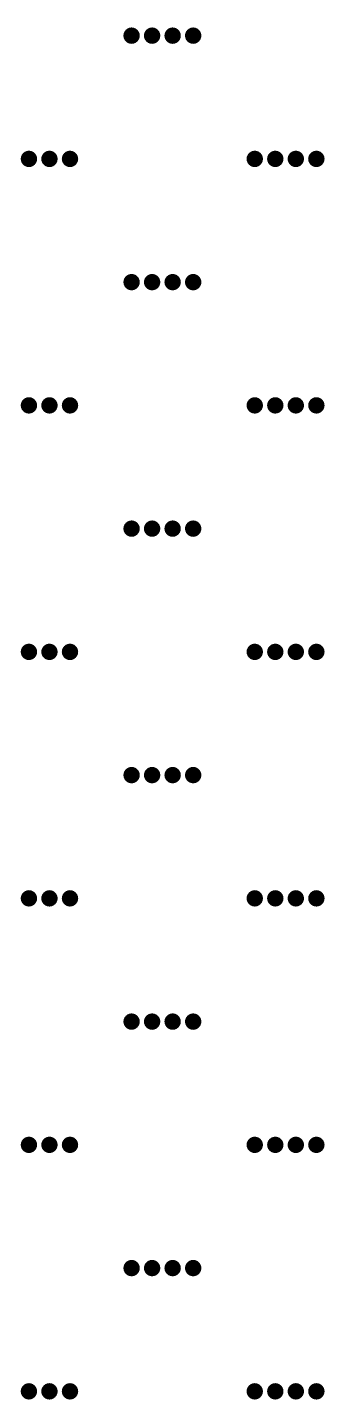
# Model space of a CAD drawing. Header units: inches. Extents: x -27 to 109, y -724 to 26.
# Drawn here: x 19.047 to 20.011, y -432.282 to -427.829 of the extents above; entities that cross this region are included whole.
import ezdxf

# ---------------------------------------------------------------- set-up
doc = ezdxf.new("R2010")
doc.units = ezdxf.units.IN
doc.header["$MEASUREMENT"] = 0
doc.layers.get('0').update_dxf_attribs({"lineweight": 0})

# ---------------------------------------------------------------- blocks, each defined once
blk = doc.blocks.new('lr_block_67')
at = {"true_color": 0x000000}
for points in [[(19.4105, -427.8626), (19.4114, -427.8557), (19.4105, -427.8487), (19.4078, -427.8424), (19.4035, -427.8369), (19.3981, -427.8326), (19.3917, -427.8299), (19.3847, -427.829), (19.3778, -427.8299), (19.3714, -427.8326), (19.3659, -427.8369), (19.3617, -427.8424), (19.359, -427.8487), (19.3581, -427.8557), (19.359, -427.8626), (19.3617, -427.869), (19.3659, -427.8745), (19.3714, -427.8788), (19.3778, -427.8814), (19.3847, -427.8823), (19.3917, -427.8814), (19.3981, -427.8788), (19.4035, -427.8745), (19.4078, -427.869)], [(19.4771, -427.8626), (19.4781, -427.8557), (19.4771, -427.8487), (19.4745, -427.8424), (19.4702, -427.8369), (19.4647, -427.8326), (19.4583, -427.8299), (19.4514, -427.829), (19.4445, -427.8299), (19.4381, -427.8326), (19.4326, -427.8369), (19.4283, -427.8424), (19.4257, -427.8487), (19.4247, -427.8557), (19.4257, -427.8626), (19.4283, -427.869), (19.4326, -427.8745), (19.4381, -427.8788), (19.4445, -427.8814), (19.4514, -427.8823), (19.4583, -427.8814), (19.4647, -427.8788), (19.4702, -427.8745), (19.4745, -427.869)], [(19.5438, -427.8626), (19.5447, -427.8557), (19.5438, -427.8487), (19.5411, -427.8424), (19.5369, -427.8369), (19.5314, -427.8326), (19.525, -427.8299), (19.5181, -427.829), (19.5111, -427.8299), (19.5047, -427.8326), (19.4993, -427.8369), (19.495, -427.8424), (19.4923, -427.8487), (19.4914, -427.8557), (19.4923, -427.8626), (19.495, -427.869), (19.4993, -427.8745), (19.5047, -427.8788), (19.5111, -427.8814), (19.5181, -427.8823), (19.525, -427.8814), (19.5314, -427.8788), (19.5369, -427.8745), (19.5411, -427.869)], [(19.6105, -427.8626), (19.6114, -427.8557), (19.6105, -427.8487), (19.6078, -427.8424), (19.6035, -427.8369), (19.5981, -427.8326), (19.5917, -427.8299), (19.5847, -427.829), (19.5778, -427.8299), (19.5714, -427.8326), (19.5659, -427.8369), (19.5617, -427.8424), (19.559, -427.8487), (19.5581, -427.8557), (19.559, -427.8626), (19.5617, -427.869), (19.5659, -427.8745), (19.5714, -427.8788), (19.5778, -427.8814), (19.5847, -427.8823), (19.5917, -427.8814), (19.5981, -427.8788), (19.6035, -427.8745), (19.6078, -427.869)], [(19.0771, -428.2626), (19.0781, -428.2557), (19.0771, -428.2487), (19.0745, -428.2423), (19.0702, -428.2369), (19.0647, -428.2326), (19.0583, -428.2299), (19.0514, -428.229), (19.0445, -428.2299), (19.0381, -428.2326), (19.0326, -428.2369), (19.0283, -428.2423), (19.0257, -428.2487), (19.0247, -428.2557), (19.0257, -428.2626), (19.0283, -428.269), (19.0326, -428.2745), (19.0381, -428.2788), (19.0445, -428.2814), (19.0514, -428.2824), (19.0583, -428.2814), (19.0647, -428.2788), (19.0702, -428.2745), (19.0745, -428.269)], [(19.1438, -428.2626), (19.1447, -428.2557), (19.1438, -428.2487), (19.1411, -428.2423), (19.1369, -428.2369), (19.1314, -428.2326), (19.125, -428.2299), (19.1181, -428.229), (19.1111, -428.2299), (19.1047, -428.2326), (19.0993, -428.2369), (19.095, -428.2423), (19.0923, -428.2487), (19.0914, -428.2557), (19.0923, -428.2626), (19.095, -428.269), (19.0993, -428.2745), (19.1047, -428.2788), (19.1111, -428.2814), (19.1181, -428.2824), (19.125, -428.2814), (19.1314, -428.2788), (19.1369, -428.2745), (19.1411, -428.269)], [(19.2105, -428.2626), (19.2114, -428.2557), (19.2105, -428.2487), (19.2078, -428.2423), (19.2035, -428.2369), (19.1981, -428.2326), (19.1917, -428.2299), (19.1847, -428.229), (19.1778, -428.2299), (19.1714, -428.2326), (19.1659, -428.2369), (19.1617, -428.2423), (19.159, -428.2487), (19.1581, -428.2557), (19.159, -428.2626), (19.1617, -428.269), (19.1659, -428.2745), (19.1714, -428.2788), (19.1778, -428.2814), (19.1847, -428.2824), (19.1917, -428.2814), (19.1981, -428.2788), (19.2035, -428.2745), (19.2078, -428.269)], [(19.8105, -428.2626), (19.8114, -428.2557), (19.8105, -428.2487), (19.8078, -428.2423), (19.8035, -428.2369), (19.7981, -428.2326), (19.7917, -428.2299), (19.7847, -428.229), (19.7778, -428.2299), (19.7714, -428.2326), (19.7659, -428.2369), (19.7617, -428.2423), (19.759, -428.2487), (19.7581, -428.2557), (19.759, -428.2626), (19.7617, -428.269), (19.7659, -428.2745), (19.7714, -428.2788), (19.7778, -428.2814), (19.7847, -428.2824), (19.7917, -428.2814), (19.7981, -428.2788), (19.8035, -428.2745), (19.8078, -428.269)], [(19.8771, -428.2626), (19.8781, -428.2557), (19.8771, -428.2487), (19.8745, -428.2423), (19.8702, -428.2369), (19.8647, -428.2326), (19.8583, -428.2299), (19.8514, -428.229), (19.8445, -428.2299), (19.8381, -428.2326), (19.8326, -428.2369), (19.8283, -428.2423), (19.8257, -428.2487), (19.8247, -428.2557), (19.8257, -428.2626), (19.8283, -428.269), (19.8326, -428.2745), (19.8381, -428.2788), (19.8445, -428.2814), (19.8514, -428.2824), (19.8583, -428.2814), (19.8647, -428.2788), (19.8702, -428.2745), (19.8745, -428.269)], [(19.9438, -428.2626), (19.9447, -428.2557), (19.9438, -428.2487), (19.9411, -428.2423), (19.9369, -428.2369), (19.9314, -428.2326), (19.925, -428.2299), (19.9181, -428.229), (19.9111, -428.2299), (19.9047, -428.2326), (19.8993, -428.2369), (19.895, -428.2423), (19.8923, -428.2487), (19.8914, -428.2557), (19.8923, -428.2626), (19.895, -428.269), (19.8993, -428.2745), (19.9047, -428.2788), (19.9111, -428.2814), (19.9181, -428.2824), (19.925, -428.2814), (19.9314, -428.2788), (19.9369, -428.2745), (19.9411, -428.269)], [(20.0105, -428.2626), (20.0114, -428.2557), (20.0105, -428.2487), (20.0078, -428.2423), (20.0035, -428.2369), (19.9981, -428.2326), (19.9917, -428.2299), (19.9847, -428.229), (19.9778, -428.2299), (19.9714, -428.2326), (19.9659, -428.2369), (19.9617, -428.2423), (19.959, -428.2487), (19.9581, -428.2557), (19.959, -428.2626), (19.9617, -428.269), (19.9659, -428.2745), (19.9714, -428.2788), (19.9778, -428.2814), (19.9847, -428.2824), (19.9917, -428.2814), (19.9981, -428.2788), (20.0035, -428.2745), (20.0078, -428.269)], [(19.4105, -428.6626), (19.4114, -428.6557), (19.4105, -428.6488), (19.4078, -428.6424), (19.4035, -428.6369), (19.3981, -428.6326), (19.3917, -428.63), (19.3847, -428.629), (19.3778, -428.63), (19.3714, -428.6326), (19.3659, -428.6369), (19.3617, -428.6424), (19.359, -428.6488), (19.3581, -428.6557), (19.359, -428.6626), (19.3617, -428.669), (19.3659, -428.6745), (19.3714, -428.6787), (19.3778, -428.6814), (19.3847, -428.6823), (19.3917, -428.6814), (19.3981, -428.6787), (19.4035, -428.6745), (19.4078, -428.669)], [(19.4771, -428.6626), (19.4781, -428.6557), (19.4771, -428.6488), (19.4745, -428.6424), (19.4702, -428.6369), (19.4647, -428.6326), (19.4583, -428.63), (19.4514, -428.629), (19.4445, -428.63), (19.4381, -428.6326), (19.4326, -428.6369), (19.4283, -428.6424), (19.4257, -428.6488), (19.4247, -428.6557), (19.4257, -428.6626), (19.4283, -428.669), (19.4326, -428.6745), (19.4381, -428.6787), (19.4445, -428.6814), (19.4514, -428.6823), (19.4583, -428.6814), (19.4647, -428.6787), (19.4702, -428.6745), (19.4745, -428.669)], [(19.5438, -428.6626), (19.5447, -428.6557), (19.5438, -428.6488), (19.5411, -428.6424), (19.5369, -428.6369), (19.5314, -428.6326), (19.525, -428.63), (19.5181, -428.629), (19.5111, -428.63), (19.5047, -428.6326), (19.4993, -428.6369), (19.495, -428.6424), (19.4923, -428.6488), (19.4914, -428.6557), (19.4923, -428.6626), (19.495, -428.669), (19.4993, -428.6745), (19.5047, -428.6787), (19.5111, -428.6814), (19.5181, -428.6823), (19.525, -428.6814), (19.5314, -428.6787), (19.5369, -428.6745), (19.5411, -428.669)], [(19.6105, -428.6626), (19.6114, -428.6557), (19.6105, -428.6488), (19.6078, -428.6424), (19.6035, -428.6369), (19.5981, -428.6326), (19.5917, -428.63), (19.5847, -428.629), (19.5778, -428.63), (19.5714, -428.6326), (19.5659, -428.6369), (19.5617, -428.6424), (19.559, -428.6488), (19.5581, -428.6557), (19.559, -428.6626), (19.5617, -428.669), (19.5659, -428.6745), (19.5714, -428.6787), (19.5778, -428.6814), (19.5847, -428.6823), (19.5917, -428.6814), (19.5981, -428.6787), (19.6035, -428.6745), (19.6078, -428.669)], [(19.0771, -429.0626), (19.0781, -429.0557), (19.0771, -429.0487), (19.0745, -429.0423), (19.0702, -429.0369), (19.0647, -429.0326), (19.0583, -429.0299), (19.0514, -429.029), (19.0445, -429.0299), (19.0381, -429.0326), (19.0326, -429.0369), (19.0283, -429.0423), (19.0257, -429.0487), (19.0247, -429.0557), (19.0257, -429.0626), (19.0283, -429.069), (19.0326, -429.0745), (19.0381, -429.0788), (19.0445, -429.0814), (19.0514, -429.0824), (19.0583, -429.0814), (19.0647, -429.0788), (19.0702, -429.0745), (19.0745, -429.069)], [(19.1438, -429.0626), (19.1447, -429.0557), (19.1438, -429.0487), (19.1411, -429.0423), (19.1369, -429.0369), (19.1314, -429.0326), (19.125, -429.0299), (19.1181, -429.029), (19.1111, -429.0299), (19.1047, -429.0326), (19.0993, -429.0369), (19.095, -429.0423), (19.0923, -429.0487), (19.0914, -429.0557), (19.0923, -429.0626), (19.095, -429.069), (19.0993, -429.0745), (19.1047, -429.0788), (19.1111, -429.0814), (19.1181, -429.0824), (19.125, -429.0814), (19.1314, -429.0788), (19.1369, -429.0745), (19.1411, -429.069)], [(19.2105, -429.0626), (19.2114, -429.0557), (19.2105, -429.0487), (19.2078, -429.0423), (19.2035, -429.0369), (19.1981, -429.0326), (19.1917, -429.0299), (19.1847, -429.029), (19.1778, -429.0299), (19.1714, -429.0326), (19.1659, -429.0369), (19.1617, -429.0423), (19.159, -429.0487), (19.1581, -429.0557), (19.159, -429.0626), (19.1617, -429.069), (19.1659, -429.0745), (19.1714, -429.0788), (19.1778, -429.0814), (19.1847, -429.0824), (19.1917, -429.0814), (19.1981, -429.0788), (19.2035, -429.0745), (19.2078, -429.069)], [(19.8105, -429.0626), (19.8114, -429.0557), (19.8105, -429.0487), (19.8078, -429.0423), (19.8035, -429.0369), (19.7981, -429.0326), (19.7917, -429.0299), (19.7847, -429.029), (19.7778, -429.0299), (19.7714, -429.0326), (19.7659, -429.0369), (19.7617, -429.0423), (19.759, -429.0487), (19.7581, -429.0557), (19.759, -429.0626), (19.7617, -429.069), (19.7659, -429.0745), (19.7714, -429.0788), (19.7778, -429.0814), (19.7847, -429.0824), (19.7917, -429.0814), (19.7981, -429.0788), (19.8035, -429.0745), (19.8078, -429.069)], [(19.8771, -429.0626), (19.8781, -429.0557), (19.8771, -429.0487), (19.8745, -429.0423), (19.8702, -429.0369), (19.8647, -429.0326), (19.8583, -429.0299), (19.8514, -429.029), (19.8445, -429.0299), (19.8381, -429.0326), (19.8326, -429.0369), (19.8283, -429.0423), (19.8257, -429.0487), (19.8247, -429.0557), (19.8257, -429.0626), (19.8283, -429.069), (19.8326, -429.0745), (19.8381, -429.0788), (19.8445, -429.0814), (19.8514, -429.0824), (19.8583, -429.0814), (19.8647, -429.0788), (19.8702, -429.0745), (19.8745, -429.069)], [(19.9438, -429.0626), (19.9447, -429.0557), (19.9438, -429.0487), (19.9411, -429.0423), (19.9369, -429.0369), (19.9314, -429.0326), (19.925, -429.0299), (19.9181, -429.029), (19.9111, -429.0299), (19.9047, -429.0326), (19.8993, -429.0369), (19.895, -429.0423), (19.8923, -429.0487), (19.8914, -429.0557), (19.8923, -429.0626), (19.895, -429.069), (19.8993, -429.0745), (19.9047, -429.0788), (19.9111, -429.0814), (19.9181, -429.0824), (19.925, -429.0814), (19.9314, -429.0788), (19.9369, -429.0745), (19.9411, -429.069)], [(20.0105, -429.0626), (20.0114, -429.0557), (20.0105, -429.0487), (20.0078, -429.0423), (20.0035, -429.0369), (19.9981, -429.0326), (19.9917, -429.0299), (19.9847, -429.029), (19.9778, -429.0299), (19.9714, -429.0326), (19.9659, -429.0369), (19.9617, -429.0423), (19.959, -429.0487), (19.9581, -429.0557), (19.959, -429.0626), (19.9617, -429.069), (19.9659, -429.0745), (19.9714, -429.0788), (19.9778, -429.0814), (19.9847, -429.0824), (19.9917, -429.0814), (19.9981, -429.0788), (20.0035, -429.0745), (20.0078, -429.069)], [(19.4105, -429.4626), (19.4114, -429.4557), (19.4105, -429.4488), (19.4078, -429.4423), (19.4035, -429.4369), (19.3981, -429.4326), (19.3917, -429.43), (19.3847, -429.429), (19.3778, -429.43), (19.3714, -429.4326), (19.3659, -429.4369), (19.3617, -429.4423), (19.359, -429.4488), (19.3581, -429.4557), (19.359, -429.4626), (19.3617, -429.469), (19.3659, -429.4745), (19.3714, -429.4787), (19.3778, -429.4814), (19.3847, -429.4823), (19.3917, -429.4814), (19.3981, -429.4787), (19.4035, -429.4745), (19.4078, -429.469)], [(19.4771, -429.4626), (19.4781, -429.4557), (19.4771, -429.4488), (19.4745, -429.4423), (19.4702, -429.4369), (19.4647, -429.4326), (19.4583, -429.43), (19.4514, -429.429), (19.4445, -429.43), (19.4381, -429.4326), (19.4326, -429.4369), (19.4283, -429.4423), (19.4257, -429.4488), (19.4247, -429.4557), (19.4257, -429.4626), (19.4283, -429.469), (19.4326, -429.4745), (19.4381, -429.4787), (19.4445, -429.4814), (19.4514, -429.4823), (19.4583, -429.4814), (19.4647, -429.4787), (19.4702, -429.4745), (19.4745, -429.469)], [(19.5438, -429.4626), (19.5447, -429.4557), (19.5438, -429.4488), (19.5411, -429.4423), (19.5369, -429.4369), (19.5314, -429.4326), (19.525, -429.43), (19.5181, -429.429), (19.5111, -429.43), (19.5047, -429.4326), (19.4993, -429.4369), (19.495, -429.4423), (19.4923, -429.4488), (19.4914, -429.4557), (19.4923, -429.4626), (19.495, -429.469), (19.4993, -429.4745), (19.5047, -429.4787), (19.5111, -429.4814), (19.5181, -429.4823), (19.525, -429.4814), (19.5314, -429.4787), (19.5369, -429.4745), (19.5411, -429.469)], [(19.6105, -429.4626), (19.6114, -429.4557), (19.6105, -429.4488), (19.6078, -429.4423), (19.6035, -429.4369), (19.5981, -429.4326), (19.5917, -429.43), (19.5847, -429.429), (19.5778, -429.43), (19.5714, -429.4326), (19.5659, -429.4369), (19.5617, -429.4423), (19.559, -429.4488), (19.5581, -429.4557), (19.559, -429.4626), (19.5617, -429.469), (19.5659, -429.4745), (19.5714, -429.4787), (19.5778, -429.4814), (19.5847, -429.4823), (19.5917, -429.4814), (19.5981, -429.4787), (19.6035, -429.4745), (19.6078, -429.469)], [(19.0771, -429.8626), (19.0781, -429.8557), (19.0771, -429.8487), (19.0745, -429.8424), (19.0702, -429.8369), (19.0647, -429.8326), (19.0583, -429.8299), (19.0514, -429.829), (19.0445, -429.8299), (19.0381, -429.8326), (19.0326, -429.8369), (19.0283, -429.8424), (19.0257, -429.8487), (19.0247, -429.8557), (19.0257, -429.8626), (19.0283, -429.869), (19.0326, -429.8745), (19.0381, -429.8788), (19.0445, -429.8814), (19.0514, -429.8823), (19.0583, -429.8814), (19.0647, -429.8788), (19.0702, -429.8745), (19.0745, -429.869)], [(19.1438, -429.8626), (19.1447, -429.8557), (19.1438, -429.8487), (19.1411, -429.8424), (19.1369, -429.8369), (19.1314, -429.8326), (19.125, -429.8299), (19.1181, -429.829), (19.1111, -429.8299), (19.1047, -429.8326), (19.0993, -429.8369), (19.095, -429.8424), (19.0923, -429.8487), (19.0914, -429.8557), (19.0923, -429.8626), (19.095, -429.869), (19.0993, -429.8745), (19.1047, -429.8788), (19.1111, -429.8814), (19.1181, -429.8823), (19.125, -429.8814), (19.1314, -429.8788), (19.1369, -429.8745), (19.1411, -429.869)], [(19.2105, -429.8626), (19.2114, -429.8557), (19.2105, -429.8487), (19.2078, -429.8424), (19.2035, -429.8369), (19.1981, -429.8326), (19.1917, -429.8299), (19.1847, -429.829), (19.1778, -429.8299), (19.1714, -429.8326), (19.1659, -429.8369), (19.1617, -429.8424), (19.159, -429.8487), (19.1581, -429.8557), (19.159, -429.8626), (19.1617, -429.869), (19.1659, -429.8745), (19.1714, -429.8788), (19.1778, -429.8814), (19.1847, -429.8823), (19.1917, -429.8814), (19.1981, -429.8788), (19.2035, -429.8745), (19.2078, -429.869)], [(19.8105, -429.8626), (19.8114, -429.8557), (19.8105, -429.8487), (19.8078, -429.8424), (19.8035, -429.8369), (19.7981, -429.8326), (19.7917, -429.8299), (19.7847, -429.829), (19.7778, -429.8299), (19.7714, -429.8326), (19.7659, -429.8369), (19.7617, -429.8424), (19.759, -429.8487), (19.7581, -429.8557), (19.759, -429.8626), (19.7617, -429.869), (19.7659, -429.8745), (19.7714, -429.8788), (19.7778, -429.8814), (19.7847, -429.8823), (19.7917, -429.8814), (19.7981, -429.8788), (19.8035, -429.8745), (19.8078, -429.869)], [(19.8771, -429.8626), (19.8781, -429.8557), (19.8771, -429.8487), (19.8745, -429.8424), (19.8702, -429.8369), (19.8647, -429.8326), (19.8583, -429.8299), (19.8514, -429.829), (19.8445, -429.8299), (19.8381, -429.8326), (19.8326, -429.8369), (19.8283, -429.8424), (19.8257, -429.8487), (19.8247, -429.8557), (19.8257, -429.8626), (19.8283, -429.869), (19.8326, -429.8745), (19.8381, -429.8788), (19.8445, -429.8814), (19.8514, -429.8823), (19.8583, -429.8814), (19.8647, -429.8788), (19.8702, -429.8745), (19.8745, -429.869)], [(19.9438, -429.8626), (19.9447, -429.8557), (19.9438, -429.8487), (19.9411, -429.8424), (19.9369, -429.8369), (19.9314, -429.8326), (19.925, -429.8299), (19.9181, -429.829), (19.9111, -429.8299), (19.9047, -429.8326), (19.8993, -429.8369), (19.895, -429.8424), (19.8923, -429.8487), (19.8914, -429.8557), (19.8923, -429.8626), (19.895, -429.869), (19.8993, -429.8745), (19.9047, -429.8788), (19.9111, -429.8814), (19.9181, -429.8823), (19.925, -429.8814), (19.9314, -429.8788), (19.9369, -429.8745), (19.9411, -429.869)], [(20.0105, -429.8626), (20.0114, -429.8557), (20.0105, -429.8487), (20.0078, -429.8424), (20.0035, -429.8369), (19.9981, -429.8326), (19.9917, -429.8299), (19.9847, -429.829), (19.9778, -429.8299), (19.9714, -429.8326), (19.9659, -429.8369), (19.9617, -429.8424), (19.959, -429.8487), (19.9581, -429.8557), (19.959, -429.8626), (19.9617, -429.869), (19.9659, -429.8745), (19.9714, -429.8788), (19.9778, -429.8814), (19.9847, -429.8823), (19.9917, -429.8814), (19.9981, -429.8788), (20.0035, -429.8745), (20.0078, -429.869)], [(19.4105, -430.2626), (19.4114, -430.2557), (19.4105, -430.2487), (19.4078, -430.2423), (19.4035, -430.2369), (19.3981, -430.2326), (19.3917, -430.2299), (19.3847, -430.229), (19.3778, -430.2299), (19.3714, -430.2326), (19.3659, -430.2369), (19.3617, -430.2423), (19.359, -430.2487), (19.3581, -430.2557), (19.359, -430.2626), (19.3617, -430.269), (19.3659, -430.2745), (19.3714, -430.2788), (19.3778, -430.2814), (19.3847, -430.2824), (19.3917, -430.2814), (19.3981, -430.2788), (19.4035, -430.2745), (19.4078, -430.269)], [(19.4771, -430.2626), (19.4781, -430.2557), (19.4771, -430.2487), (19.4745, -430.2423), (19.4702, -430.2369), (19.4647, -430.2326), (19.4583, -430.2299), (19.4514, -430.229), (19.4445, -430.2299), (19.4381, -430.2326), (19.4326, -430.2369), (19.4283, -430.2423), (19.4257, -430.2487), (19.4247, -430.2557), (19.4257, -430.2626), (19.4283, -430.269), (19.4326, -430.2745), (19.4381, -430.2788), (19.4445, -430.2814), (19.4514, -430.2824), (19.4583, -430.2814), (19.4647, -430.2788), (19.4702, -430.2745), (19.4745, -430.269)], [(19.5438, -430.2626), (19.5447, -430.2557), (19.5438, -430.2487), (19.5411, -430.2423), (19.5369, -430.2369), (19.5314, -430.2326), (19.525, -430.2299), (19.5181, -430.229), (19.5111, -430.2299), (19.5047, -430.2326), (19.4993, -430.2369), (19.495, -430.2423), (19.4923, -430.2487), (19.4914, -430.2557), (19.4923, -430.2626), (19.495, -430.269), (19.4993, -430.2745), (19.5047, -430.2788), (19.5111, -430.2814), (19.5181, -430.2824), (19.525, -430.2814), (19.5314, -430.2788), (19.5369, -430.2745), (19.5411, -430.269)], [(19.6105, -430.2626), (19.6114, -430.2557), (19.6105, -430.2487), (19.6078, -430.2423), (19.6035, -430.2369), (19.5981, -430.2326), (19.5917, -430.2299), (19.5847, -430.229), (19.5778, -430.2299), (19.5714, -430.2326), (19.5659, -430.2369), (19.5617, -430.2423), (19.559, -430.2487), (19.5581, -430.2557), (19.559, -430.2626), (19.5617, -430.269), (19.5659, -430.2745), (19.5714, -430.2788), (19.5778, -430.2814), (19.5847, -430.2824), (19.5917, -430.2814), (19.5981, -430.2788), (19.6035, -430.2745), (19.6078, -430.269)], [(19.0771, -430.6626), (19.0781, -430.6557), (19.0771, -430.6488), (19.0745, -430.6424), (19.0702, -430.6369), (19.0647, -430.6326), (19.0583, -430.63), (19.0514, -430.629), (19.0445, -430.63), (19.0381, -430.6326), (19.0326, -430.6369), (19.0283, -430.6424), (19.0257, -430.6488), (19.0247, -430.6557), (19.0257, -430.6626), (19.0283, -430.669), (19.0326, -430.6745), (19.0381, -430.6787), (19.0445, -430.6814), (19.0514, -430.6823), (19.0583, -430.6814), (19.0647, -430.6787), (19.0702, -430.6745), (19.0745, -430.669)], [(19.1438, -430.6626), (19.1447, -430.6557), (19.1438, -430.6488), (19.1411, -430.6424), (19.1369, -430.6369), (19.1314, -430.6326), (19.125, -430.63), (19.1181, -430.629), (19.1111, -430.63), (19.1047, -430.6326), (19.0993, -430.6369), (19.095, -430.6424), (19.0923, -430.6488), (19.0914, -430.6557), (19.0923, -430.6626), (19.095, -430.669), (19.0993, -430.6745), (19.1047, -430.6787), (19.1111, -430.6814), (19.1181, -430.6823), (19.125, -430.6814), (19.1314, -430.6787), (19.1369, -430.6745), (19.1411, -430.669)], [(19.2105, -430.6626), (19.2114, -430.6557), (19.2105, -430.6488), (19.2078, -430.6424), (19.2035, -430.6369), (19.1981, -430.6326), (19.1917, -430.63), (19.1847, -430.629), (19.1778, -430.63), (19.1714, -430.6326), (19.1659, -430.6369), (19.1617, -430.6424), (19.159, -430.6488), (19.1581, -430.6557), (19.159, -430.6626), (19.1617, -430.669), (19.1659, -430.6745), (19.1714, -430.6787), (19.1778, -430.6814), (19.1847, -430.6823), (19.1917, -430.6814), (19.1981, -430.6787), (19.2035, -430.6745), (19.2078, -430.669)], [(19.8105, -430.6626), (19.8114, -430.6557), (19.8105, -430.6488), (19.8078, -430.6424), (19.8035, -430.6369), (19.7981, -430.6326), (19.7917, -430.63), (19.7847, -430.629), (19.7778, -430.63), (19.7714, -430.6326), (19.7659, -430.6369), (19.7617, -430.6424), (19.759, -430.6488), (19.7581, -430.6557), (19.759, -430.6626), (19.7617, -430.669), (19.7659, -430.6745), (19.7714, -430.6787), (19.7778, -430.6814), (19.7847, -430.6823), (19.7917, -430.6814), (19.7981, -430.6787), (19.8035, -430.6745), (19.8078, -430.669)], [(19.8771, -430.6626), (19.8781, -430.6557), (19.8771, -430.6488), (19.8745, -430.6424), (19.8702, -430.6369), (19.8647, -430.6326), (19.8583, -430.63), (19.8514, -430.629), (19.8445, -430.63), (19.8381, -430.6326), (19.8326, -430.6369), (19.8283, -430.6424), (19.8257, -430.6488), (19.8247, -430.6557), (19.8257, -430.6626), (19.8283, -430.669), (19.8326, -430.6745), (19.8381, -430.6787), (19.8445, -430.6814), (19.8514, -430.6823), (19.8583, -430.6814), (19.8647, -430.6787), (19.8702, -430.6745), (19.8745, -430.669)], [(19.9438, -430.6626), (19.9447, -430.6557), (19.9438, -430.6488), (19.9411, -430.6424), (19.9369, -430.6369), (19.9314, -430.6326), (19.925, -430.63), (19.9181, -430.629), (19.9111, -430.63), (19.9047, -430.6326), (19.8993, -430.6369), (19.895, -430.6424), (19.8923, -430.6488), (19.8914, -430.6557), (19.8923, -430.6626), (19.895, -430.669), (19.8993, -430.6745), (19.9047, -430.6787), (19.9111, -430.6814), (19.9181, -430.6823), (19.925, -430.6814), (19.9314, -430.6787), (19.9369, -430.6745), (19.9411, -430.669)], [(20.0105, -430.6626), (20.0114, -430.6557), (20.0105, -430.6488), (20.0078, -430.6424), (20.0035, -430.6369), (19.9981, -430.6326), (19.9917, -430.63), (19.9847, -430.629), (19.9778, -430.63), (19.9714, -430.6326), (19.9659, -430.6369), (19.9617, -430.6424), (19.959, -430.6488), (19.9581, -430.6557), (19.959, -430.6626), (19.9617, -430.669), (19.9659, -430.6745), (19.9714, -430.6787), (19.9778, -430.6814), (19.9847, -430.6823), (19.9917, -430.6814), (19.9981, -430.6787), (20.0035, -430.6745), (20.0078, -430.669)], [(19.4105, -431.0626), (19.4114, -431.0557), (19.4105, -431.0487), (19.4078, -431.0423), (19.4035, -431.0369), (19.3981, -431.0326), (19.3917, -431.0299), (19.3847, -431.029), (19.3778, -431.0299), (19.3714, -431.0326), (19.3659, -431.0369), (19.3617, -431.0423), (19.359, -431.0487), (19.3581, -431.0557), (19.359, -431.0626), (19.3617, -431.069), (19.3659, -431.0745), (19.3714, -431.0788), (19.3778, -431.0814), (19.3847, -431.0824), (19.3917, -431.0814), (19.3981, -431.0788), (19.4035, -431.0745), (19.4078, -431.069)], [(19.4771, -431.0626), (19.4781, -431.0557), (19.4771, -431.0487), (19.4745, -431.0423), (19.4702, -431.0369), (19.4647, -431.0326), (19.4583, -431.0299), (19.4514, -431.029), (19.4445, -431.0299), (19.4381, -431.0326), (19.4326, -431.0369), (19.4283, -431.0423), (19.4257, -431.0487), (19.4247, -431.0557), (19.4257, -431.0626), (19.4283, -431.069), (19.4326, -431.0745), (19.4381, -431.0788), (19.4445, -431.0814), (19.4514, -431.0824), (19.4583, -431.0814), (19.4647, -431.0788), (19.4702, -431.0745), (19.4745, -431.069)], [(19.5438, -431.0626), (19.5447, -431.0557), (19.5438, -431.0487), (19.5411, -431.0423), (19.5369, -431.0369), (19.5314, -431.0326), (19.525, -431.0299), (19.5181, -431.029), (19.5111, -431.0299), (19.5047, -431.0326), (19.4993, -431.0369), (19.495, -431.0423), (19.4923, -431.0487), (19.4914, -431.0557), (19.4923, -431.0626), (19.495, -431.069), (19.4993, -431.0745), (19.5047, -431.0788), (19.5111, -431.0814), (19.5181, -431.0824), (19.525, -431.0814), (19.5314, -431.0788), (19.5369, -431.0745), (19.5411, -431.069)], [(19.6105, -431.0626), (19.6114, -431.0557), (19.6105, -431.0487), (19.6078, -431.0423), (19.6035, -431.0369), (19.5981, -431.0326), (19.5917, -431.0299), (19.5847, -431.029), (19.5778, -431.0299), (19.5714, -431.0326), (19.5659, -431.0369), (19.5617, -431.0423), (19.559, -431.0487), (19.5581, -431.0557), (19.559, -431.0626), (19.5617, -431.069), (19.5659, -431.0745), (19.5714, -431.0788), (19.5778, -431.0814), (19.5847, -431.0824), (19.5917, -431.0814), (19.5981, -431.0788), (19.6035, -431.0745), (19.6078, -431.069)], [(19.0771, -431.4626), (19.0781, -431.4557), (19.0771, -431.4488), (19.0745, -431.4423), (19.0702, -431.4369), (19.0647, -431.4326), (19.0583, -431.43), (19.0514, -431.429), (19.0445, -431.43), (19.0381, -431.4326), (19.0326, -431.4369), (19.0283, -431.4423), (19.0257, -431.4488), (19.0247, -431.4557), (19.0257, -431.4626), (19.0283, -431.469), (19.0326, -431.4745), (19.0381, -431.4787), (19.0445, -431.4814), (19.0514, -431.4823), (19.0583, -431.4814), (19.0647, -431.4787), (19.0702, -431.4745), (19.0745, -431.469)], [(19.1438, -431.4626), (19.1447, -431.4557), (19.1438, -431.4488), (19.1411, -431.4423), (19.1369, -431.4369), (19.1314, -431.4326), (19.125, -431.43), (19.1181, -431.429), (19.1111, -431.43), (19.1047, -431.4326), (19.0993, -431.4369), (19.095, -431.4423), (19.0923, -431.4488), (19.0914, -431.4557), (19.0923, -431.4626), (19.095, -431.469), (19.0993, -431.4745), (19.1047, -431.4787), (19.1111, -431.4814), (19.1181, -431.4823), (19.125, -431.4814), (19.1314, -431.4787), (19.1369, -431.4745), (19.1411, -431.469)], [(19.2105, -431.4626), (19.2114, -431.4557), (19.2105, -431.4488), (19.2078, -431.4423), (19.2035, -431.4369), (19.1981, -431.4326), (19.1917, -431.43), (19.1847, -431.429), (19.1778, -431.43), (19.1714, -431.4326), (19.1659, -431.4369), (19.1617, -431.4423), (19.159, -431.4488), (19.1581, -431.4557), (19.159, -431.4626), (19.1617, -431.469), (19.1659, -431.4745), (19.1714, -431.4787), (19.1778, -431.4814), (19.1847, -431.4823), (19.1917, -431.4814), (19.1981, -431.4787), (19.2035, -431.4745), (19.2078, -431.469)], [(19.8105, -431.4626), (19.8114, -431.4557), (19.8105, -431.4488), (19.8078, -431.4423), (19.8035, -431.4369), (19.7981, -431.4326), (19.7917, -431.43), (19.7847, -431.429), (19.7778, -431.43), (19.7714, -431.4326), (19.7659, -431.4369), (19.7617, -431.4423), (19.759, -431.4488), (19.7581, -431.4557), (19.759, -431.4626), (19.7617, -431.469), (19.7659, -431.4745), (19.7714, -431.4787), (19.7778, -431.4814), (19.7847, -431.4823), (19.7917, -431.4814), (19.7981, -431.4787), (19.8035, -431.4745), (19.8078, -431.469)], [(19.8771, -431.4626), (19.8781, -431.4557), (19.8771, -431.4488), (19.8745, -431.4423), (19.8702, -431.4369), (19.8647, -431.4326), (19.8583, -431.43), (19.8514, -431.429), (19.8445, -431.43), (19.8381, -431.4326), (19.8326, -431.4369), (19.8283, -431.4423), (19.8257, -431.4488), (19.8247, -431.4557), (19.8257, -431.4626), (19.8283, -431.469), (19.8326, -431.4745), (19.8381, -431.4787), (19.8445, -431.4814), (19.8514, -431.4823), (19.8583, -431.4814), (19.8647, -431.4787), (19.8702, -431.4745), (19.8745, -431.469)], [(19.9438, -431.4626), (19.9447, -431.4557), (19.9438, -431.4488), (19.9411, -431.4423), (19.9369, -431.4369), (19.9314, -431.4326), (19.925, -431.43), (19.9181, -431.429), (19.9111, -431.43), (19.9047, -431.4326), (19.8993, -431.4369), (19.895, -431.4423), (19.8923, -431.4488), (19.8914, -431.4557), (19.8923, -431.4626), (19.895, -431.469), (19.8993, -431.4745), (19.9047, -431.4787), (19.9111, -431.4814), (19.9181, -431.4823), (19.925, -431.4814), (19.9314, -431.4787), (19.9369, -431.4745), (19.9411, -431.469)], [(20.0105, -431.4626), (20.0114, -431.4557), (20.0105, -431.4488), (20.0078, -431.4423), (20.0035, -431.4369), (19.9981, -431.4326), (19.9917, -431.43), (19.9847, -431.429), (19.9778, -431.43), (19.9714, -431.4326), (19.9659, -431.4369), (19.9617, -431.4423), (19.959, -431.4488), (19.9581, -431.4557), (19.959, -431.4626), (19.9617, -431.469), (19.9659, -431.4745), (19.9714, -431.4787), (19.9778, -431.4814), (19.9847, -431.4823), (19.9917, -431.4814), (19.9981, -431.4787), (20.0035, -431.4745), (20.0078, -431.469)], [(19.4105, -431.8626), (19.4114, -431.8557), (19.4105, -431.8488), (19.4078, -431.8424), (19.4035, -431.8369), (19.3981, -431.8326), (19.3917, -431.83), (19.3847, -431.829), (19.3778, -431.83), (19.3714, -431.8326), (19.3659, -431.8369), (19.3617, -431.8424), (19.359, -431.8488), (19.3581, -431.8557), (19.359, -431.8626), (19.3617, -431.869), (19.3659, -431.8745), (19.3714, -431.8788), (19.3778, -431.8814), (19.3847, -431.8823), (19.3917, -431.8814), (19.3981, -431.8788), (19.4035, -431.8745), (19.4078, -431.869)], [(19.4771, -431.8626), (19.4781, -431.8557), (19.4771, -431.8488), (19.4745, -431.8424), (19.4702, -431.8369), (19.4647, -431.8326), (19.4583, -431.83), (19.4514, -431.829), (19.4445, -431.83), (19.4381, -431.8326), (19.4326, -431.8369), (19.4283, -431.8424), (19.4257, -431.8488), (19.4247, -431.8557), (19.4257, -431.8626), (19.4283, -431.869), (19.4326, -431.8745), (19.4381, -431.8788), (19.4445, -431.8814), (19.4514, -431.8823), (19.4583, -431.8814), (19.4647, -431.8788), (19.4702, -431.8745), (19.4745, -431.869)], [(19.5438, -431.8626), (19.5447, -431.8557), (19.5438, -431.8488), (19.5411, -431.8424), (19.5369, -431.8369), (19.5314, -431.8326), (19.525, -431.83), (19.5181, -431.829), (19.5111, -431.83), (19.5047, -431.8326), (19.4993, -431.8369), (19.495, -431.8424), (19.4923, -431.8488), (19.4914, -431.8557), (19.4923, -431.8626), (19.495, -431.869), (19.4993, -431.8745), (19.5047, -431.8788), (19.5111, -431.8814), (19.5181, -431.8823), (19.525, -431.8814), (19.5314, -431.8788), (19.5369, -431.8745), (19.5411, -431.869)], [(19.6105, -431.8626), (19.6114, -431.8557), (19.6105, -431.8488), (19.6078, -431.8424), (19.6035, -431.8369), (19.5981, -431.8326), (19.5917, -431.83), (19.5847, -431.829), (19.5778, -431.83), (19.5714, -431.8326), (19.5659, -431.8369), (19.5617, -431.8424), (19.559, -431.8488), (19.5581, -431.8557), (19.559, -431.8626), (19.5617, -431.869), (19.5659, -431.8745), (19.5714, -431.8788), (19.5778, -431.8814), (19.5847, -431.8823), (19.5917, -431.8814), (19.5981, -431.8788), (19.6035, -431.8745), (19.6078, -431.869)], [(19.0771, -432.2626), (19.0781, -432.2557), (19.0771, -432.2487), (19.0745, -432.2423), (19.0702, -432.2369), (19.0647, -432.2326), (19.0583, -432.2299), (19.0514, -432.229), (19.0445, -432.2299), (19.0381, -432.2326), (19.0326, -432.2369), (19.0283, -432.2423), (19.0257, -432.2487), (19.0247, -432.2557), (19.0257, -432.2626), (19.0283, -432.269), (19.0326, -432.2745), (19.0381, -432.2788), (19.0445, -432.2814), (19.0514, -432.2824), (19.0583, -432.2814), (19.0647, -432.2788), (19.0702, -432.2745), (19.0745, -432.269)], [(19.1438, -432.2626), (19.1447, -432.2557), (19.1438, -432.2487), (19.1411, -432.2423), (19.1369, -432.2369), (19.1314, -432.2326), (19.125, -432.2299), (19.1181, -432.229), (19.1111, -432.2299), (19.1047, -432.2326), (19.0993, -432.2369), (19.095, -432.2423), (19.0923, -432.2487), (19.0914, -432.2557), (19.0923, -432.2626), (19.095, -432.269), (19.0993, -432.2745), (19.1047, -432.2788), (19.1111, -432.2814), (19.1181, -432.2824), (19.125, -432.2814), (19.1314, -432.2788), (19.1369, -432.2745), (19.1411, -432.269)], [(19.2105, -432.2626), (19.2114, -432.2557), (19.2105, -432.2487), (19.2078, -432.2423), (19.2035, -432.2369), (19.1981, -432.2326), (19.1917, -432.2299), (19.1847, -432.229), (19.1778, -432.2299), (19.1714, -432.2326), (19.1659, -432.2369), (19.1617, -432.2423), (19.159, -432.2487), (19.1581, -432.2557), (19.159, -432.2626), (19.1617, -432.269), (19.1659, -432.2745), (19.1714, -432.2788), (19.1778, -432.2814), (19.1847, -432.2824), (19.1917, -432.2814), (19.1981, -432.2788), (19.2035, -432.2745), (19.2078, -432.269)], [(19.8105, -432.2626), (19.8114, -432.2557), (19.8105, -432.2487), (19.8078, -432.2423), (19.8035, -432.2369), (19.7981, -432.2326), (19.7917, -432.2299), (19.7847, -432.229), (19.7778, -432.2299), (19.7714, -432.2326), (19.7659, -432.2369), (19.7617, -432.2423), (19.759, -432.2487), (19.7581, -432.2557), (19.759, -432.2626), (19.7617, -432.269), (19.7659, -432.2745), (19.7714, -432.2788), (19.7778, -432.2814), (19.7847, -432.2824), (19.7917, -432.2814), (19.7981, -432.2788), (19.8035, -432.2745), (19.8078, -432.269)], [(19.8771, -432.2626), (19.8781, -432.2557), (19.8771, -432.2487), (19.8745, -432.2423), (19.8702, -432.2369), (19.8647, -432.2326), (19.8583, -432.2299), (19.8514, -432.229), (19.8445, -432.2299), (19.8381, -432.2326), (19.8326, -432.2369), (19.8283, -432.2423), (19.8257, -432.2487), (19.8247, -432.2557), (19.8257, -432.2626), (19.8283, -432.269), (19.8326, -432.2745), (19.8381, -432.2788), (19.8445, -432.2814), (19.8514, -432.2824), (19.8583, -432.2814), (19.8647, -432.2788), (19.8702, -432.2745), (19.8745, -432.269)], [(19.9438, -432.2626), (19.9447, -432.2557), (19.9438, -432.2487), (19.9411, -432.2423), (19.9369, -432.2369), (19.9314, -432.2326), (19.925, -432.2299), (19.9181, -432.229), (19.9111, -432.2299), (19.9047, -432.2326), (19.8993, -432.2369), (19.895, -432.2423), (19.8923, -432.2487), (19.8914, -432.2557), (19.8923, -432.2626), (19.895, -432.269), (19.8993, -432.2745), (19.9047, -432.2788), (19.9111, -432.2814), (19.9181, -432.2824), (19.925, -432.2814), (19.9314, -432.2788), (19.9369, -432.2745), (19.9411, -432.269)], [(20.0105, -432.2626), (20.0114, -432.2557), (20.0105, -432.2487), (20.0078, -432.2423), (20.0035, -432.2369), (19.9981, -432.2326), (19.9917, -432.2299), (19.9847, -432.229), (19.9778, -432.2299), (19.9714, -432.2326), (19.9659, -432.2369), (19.9617, -432.2423), (19.959, -432.2487), (19.9581, -432.2557), (19.959, -432.2626), (19.9617, -432.269), (19.9659, -432.2745), (19.9714, -432.2788), (19.9778, -432.2814), (19.9847, -432.2824), (19.9917, -432.2814), (19.9981, -432.2788), (20.0035, -432.2745), (20.0078, -432.269)]]:
    blk.add_hatch(color=18, dxfattribs=at).paths.add_polyline_path(points, flags=17)

msp = doc.modelspace()

# ---------------------------------------------------------------- block references
at = {"color": 7}
msp.add_blockref('lr_block_67', (0, 0), dxfattribs=at)

doc.saveas('drawing.dxf')
